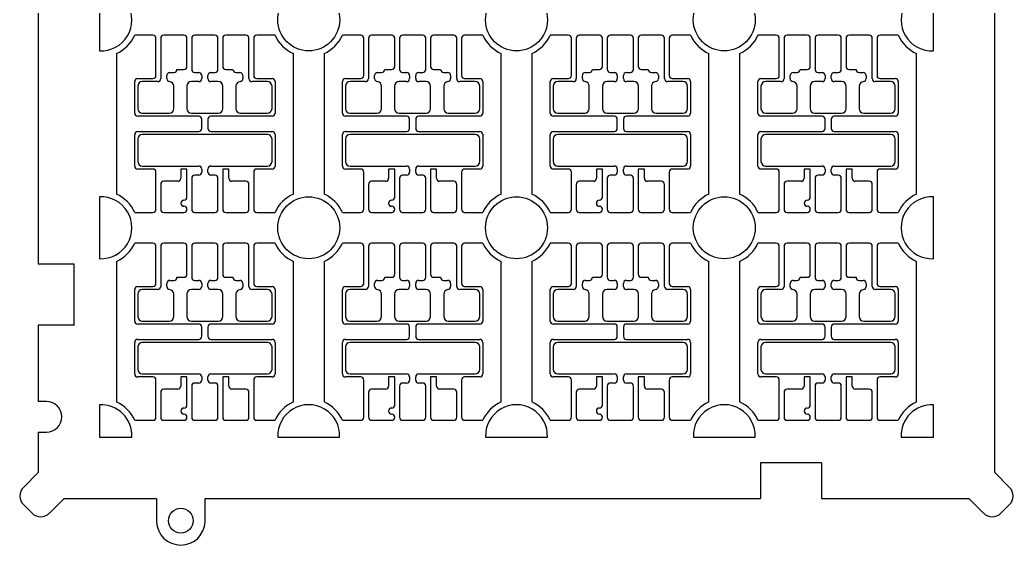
# Model space of a CAD drawing. Header units: millimetres. Extents: x -81 to 81, y -86 to 86.
# Drawn here: x -81.4 to 81.4, y -86 to 0 of the extents above; entities that cross this region are included whole.
import ezdxf

# ---------------------------------------------------------------- set-up
doc = ezdxf.new("R2010")
doc.units = ezdxf.units.MM

msp = doc.modelspace()

# ---------------------------------------------------------------- linework, layer by layer
at = {"color": 7, "linetype": 'Continuous', "lineweight": 25}
for p, q in [((-78.38, 62.5), (-78.38, -40)), ((78.38, -74.13), (78.38, 40)), ((-68.33, 5.06), (-68.33, -5.06)), ((68.33, -5.06), (68.33, 5.06)), ((-59.57, -2.52), (-62.56, -2.52)), ((-59.07, -9.11), (-59.07, -3.02)), ((-58.29, -3.02), (-58.29, -9.61)), ((-54.49, -2.52), (-57.79, -2.52)), ((-53.99, -7.61), (-53.99, -3.02)), ((-53.21, -3.02), (-53.21, -8.11)), ((-49.41, -2.52), (-52.71, -2.52)), ((-48.91, -8.11), (-48.91, -3.02)), ((-48.13, -3.02), (-48.13, -7.61)), ((-44.33, -2.52), (-47.63, -2.52)), ((-43.83, -9.61), (-43.83, -3.02)), ((-43.05, -3.02), (-43.05, -9.11)), ((-39.56, -2.52), (-42.55, -2.52)), ((-25.53, -2.52), (-28.52, -2.52)), ((-25.03, -9.11), (-25.03, -3.02)), ((-24.25, -3.02), (-24.25, -9.61)), ((-20.45, -2.52), (-23.75, -2.52)), ((-19.95, -7.61), (-19.95, -3.02)), ((-19.17, -3.02), (-19.17, -8.11)), ((-15.37, -2.52), (-18.67, -2.52)), ((-14.87, -8.11), (-14.87, -3.02)), ((-14.09, -3.02), (-14.09, -7.61)), ((-10.29, -2.52), (-13.59, -2.52)), ((-9.79, -9.61), (-9.79, -3.02)), ((-9.01, -3.02), (-9.01, -9.11)), ((-5.52, -2.52), (-8.51, -2.52)), ((8.51, -2.52), (5.52, -2.52)), ((9.01, -9.11), (9.01, -3.02)), ((9.79, -3.02), (9.79, -9.61)), ((13.59, -2.52), (10.29, -2.52)), ((14.09, -7.61), (14.09, -3.02)), ((14.87, -3.02), (14.87, -8.11)), ((18.67, -2.52), (15.37, -2.52)), ((19.17, -8.11), (19.17, -3.02)), ((19.95, -3.02), (19.95, -7.61)), ((23.75, -2.52), (20.45, -2.52)), ((24.25, -9.61), (24.25, -3.02)), ((25.03, -3.02), (25.03, -9.11)), ((28.52, -2.52), (25.53, -2.52)), ((42.55, -2.52), (39.56, -2.52)), ((43.05, -9.11), (43.05, -3.02)), ((43.83, -3.02), (43.83, -9.61)), ((47.63, -2.52), (44.33, -2.52)), ((48.13, -7.61), (48.13, -3.02)), ((48.91, -3.02), (48.91, -8.11)), ((52.71, -2.52), (49.41, -2.52)), ((53.21, -8.11), (53.21, -3.02)), ((53.99, -3.02), (53.99, -7.61)), ((57.79, -2.52), (54.49, -2.52)), ((58.29, -9.61), (58.29, -3.02)), ((59.07, -3.02), (59.07, -9.11)), ((62.56, -2.52), (59.57, -2.52)), ((-65.56, -5.52), (-65.56, -28.52)), ((-36.56, -28.52), (-36.56, -5.52)), ((-31.52, -5.52), (-31.52, -28.52)), ((-2.52, -28.52), (-2.52, -5.52)), ((2.52, -5.52), (2.52, -28.52)), ((31.52, -28.52), (31.52, -5.52)), ((36.56, -5.52), (36.56, -28.52)), ((65.56, -28.52), (65.56, -5.52)), ((-55.64, -8.11), (-54.49, -8.11)), ((-47.63, -8.11), (-46.48, -8.11)), ((-21.6, -8.11), (-20.45, -8.11)), ((-13.59, -8.11), (-12.44, -8.11)), ((12.44, -8.11), (13.59, -8.11)), ((20.45, -8.11), (21.6, -8.11)), ((46.48, -8.11), (47.63, -8.11)), ((54.49, -8.11), (55.64, -8.11)), ((-62.06, -9.61), (-59.57, -9.61)), ((-57.29, -9.61), (-57.29, -9.11)), ((-56.79, -8.61), (-56.14, -8.61)), ((-52.71, -8.61), (-52.06, -8.61)), ((-51.56, -9.11), (-51.56, -9.61)), ((-50.56, -9.61), (-50.56, -9.11)), ((-50.06, -8.61), (-49.41, -8.61)), ((-45.98, -8.61), (-45.33, -8.61)), ((-44.83, -9.11), (-44.83, -9.61)), ((-42.55, -9.61), (-40.06, -9.61)), ((-28.02, -9.61), (-25.53, -9.61)), ((-23.25, -9.61), (-23.25, -9.11)), ((-22.75, -8.61), (-22.1, -8.61)), ((-18.67, -8.61), (-18.02, -8.61)), ((-17.52, -9.11), (-17.52, -9.61)), ((-16.52, -9.61), (-16.52, -9.11)), ((-16.02, -8.61), (-15.37, -8.61)), ((-11.94, -8.61), (-11.29, -8.61)), ((-10.79, -9.11), (-10.79, -9.61)), ((-8.51, -9.61), (-6.02, -9.61)), ((6.02, -9.61), (8.51, -9.61)), ((10.79, -9.61), (10.79, -9.11)), ((11.29, -8.61), (11.94, -8.61)), ((15.37, -8.61), (16.02, -8.61)), ((16.52, -9.11), (16.52, -9.61)), ((17.52, -9.61), (17.52, -9.11)), ((18.02, -8.61), (18.67, -8.61)), ((22.1, -8.61), (22.75, -8.61)), ((23.25, -9.11), (23.25, -9.61)), ((25.53, -9.61), (28.02, -9.61)), ((40.06, -9.61), (42.55, -9.61)), ((44.83, -9.61), (44.83, -9.11)), ((45.33, -8.61), (45.98, -8.61)), ((49.41, -8.61), (50.06, -8.61)), ((50.56, -9.11), (50.56, -9.61)), ((51.56, -9.61), (51.56, -9.11)), ((52.06, -8.61), (52.71, -8.61)), ((56.14, -8.61), (56.79, -8.61)), ((57.29, -9.11), (57.29, -9.61)), ((59.57, -9.61), (62.06, -9.61)), ((-62.56, -15.27), (-62.56, -10.11)), ((-62.06, -10.86), (-62.06, -14.52)), ((-58.79, -10.11), (-61.31, -10.11)), ((-56.15, -14.52), (-56.15, -10.86)), ((-54.01, -10.86), (-54.01, -14.52)), ((-52.06, -10.11), (-53.26, -10.11)), ((-48.86, -10.11), (-50.06, -10.11)), ((-48.11, -14.52), (-48.11, -10.86)), ((-45.97, -10.86), (-45.97, -14.52)), ((-40.81, -10.11), (-43.33, -10.11)), ((-40.06, -14.52), (-40.06, -10.86)), ((-39.56, -10.11), (-39.56, -15.27)), ((-28.52, -15.27), (-28.52, -10.11)), ((-28.02, -10.86), (-28.02, -14.52)), ((-24.75, -10.11), (-27.27, -10.11)), ((-22.11, -14.52), (-22.11, -10.86)), ((-19.97, -10.86), (-19.97, -14.52)), ((-18.02, -10.11), (-19.22, -10.11)), ((-14.82, -10.11), (-16.02, -10.11)), ((-14.07, -14.52), (-14.07, -10.86)), ((-11.93, -10.86), (-11.93, -14.52)), ((-6.77, -10.11), (-9.29, -10.11)), ((-6.02, -14.52), (-6.02, -10.86)), ((-5.52, -10.11), (-5.52, -15.27)), ((5.52, -15.27), (5.52, -10.11)), ((6.02, -10.86), (6.02, -14.52)), ((9.29, -10.11), (6.77, -10.11)), ((11.93, -14.52), (11.93, -10.86)), ((14.07, -10.86), (14.07, -14.52)), ((16.02, -10.11), (14.82, -10.11)), ((19.22, -10.11), (18.02, -10.11)), ((19.97, -14.52), (19.97, -10.86)), ((22.11, -10.86), (22.11, -14.52)), ((27.27, -10.11), (24.75, -10.11)), ((28.02, -14.52), (28.02, -10.86)), ((28.52, -10.11), (28.52, -15.27)), ((39.56, -15.27), (39.56, -10.11)), ((40.06, -10.86), (40.06, -14.52)), ((43.33, -10.11), (40.81, -10.11)), ((45.97, -14.52), (45.97, -10.86)), ((48.11, -10.86), (48.11, -14.52)), ((50.06, -10.11), (48.86, -10.11)), ((53.26, -10.11), (52.06, -10.11)), ((54.01, -14.52), (54.01, -10.86)), ((56.15, -10.86), (56.15, -14.52)), ((61.31, -10.11), (58.79, -10.11)), ((62.06, -14.52), (62.06, -10.86)), ((62.56, -10.11), (62.56, -15.27)), ((-52.06, -15.77), (-62.06, -15.77)), ((-61.31, -15.27), (-56.9, -15.27)), ((-53.26, -15.27), (-48.86, -15.27)), ((-51.56, -17.77), (-51.56, -16.27)), ((-50.56, -16.27), (-50.56, -17.77)), ((-40.06, -15.77), (-50.06, -15.77)), ((-45.22, -15.27), (-40.81, -15.27)), ((-18.02, -15.77), (-28.02, -15.77)), ((-27.27, -15.27), (-22.86, -15.27)), ((-19.22, -15.27), (-14.82, -15.27)), ((-17.52, -17.77), (-17.52, -16.27)), ((-16.52, -16.27), (-16.52, -17.77)), ((-6.02, -15.77), (-16.02, -15.77)), ((-11.18, -15.27), (-6.77, -15.27)), ((16.02, -15.77), (6.02, -15.77)), ((6.77, -15.27), (11.18, -15.27)), ((14.82, -15.27), (19.22, -15.27)), ((16.52, -17.77), (16.52, -16.27)), ((17.52, -16.27), (17.52, -17.77)), ((28.02, -15.77), (18.02, -15.77)), ((22.86, -15.27), (27.27, -15.27)), ((50.06, -15.77), (40.06, -15.77)), ((40.81, -15.27), (45.22, -15.27)), ((48.86, -15.27), (53.26, -15.27)), ((50.56, -17.77), (50.56, -16.27)), ((51.56, -16.27), (51.56, -17.77)), ((62.06, -15.77), (52.06, -15.77)), ((56.9, -15.27), (61.31, -15.27)), ((-62.56, -23.93), (-62.56, -18.77)), ((-62.06, -18.27), (-52.06, -18.27)), ((-62.06, -19.52), (-62.06, -23.18)), ((-40.81, -18.77), (-61.31, -18.77)), ((-50.06, -18.27), (-40.06, -18.27)), ((-40.06, -23.18), (-40.06, -19.52)), ((-39.56, -18.77), (-39.56, -23.93)), ((-28.52, -23.93), (-28.52, -18.77)), ((-28.02, -18.27), (-18.02, -18.27)), ((-28.02, -19.52), (-28.02, -23.18)), ((-6.77, -18.77), (-27.27, -18.77)), ((-16.02, -18.27), (-6.02, -18.27)), ((-6.02, -23.18), (-6.02, -19.52)), ((-5.52, -18.77), (-5.52, -23.93)), ((5.52, -23.93), (5.52, -18.77)), ((6.02, -18.27), (16.02, -18.27)), ((6.02, -19.52), (6.02, -23.18)), ((27.27, -18.77), (6.77, -18.77)), ((18.02, -18.27), (28.02, -18.27)), ((28.02, -23.18), (28.02, -19.52)), ((28.52, -18.77), (28.52, -23.93)), ((39.56, -23.93), (39.56, -18.77)), ((40.06, -18.27), (50.06, -18.27)), ((40.06, -19.52), (40.06, -23.18)), ((61.31, -18.77), (40.81, -18.77)), ((52.06, -18.27), (62.06, -18.27)), ((62.06, -23.18), (62.06, -19.52)), ((62.56, -18.77), (62.56, -23.93)), ((-61.31, -23.93), (-52.06, -23.93)), ((-50.06, -23.93), (-40.81, -23.93)), ((-27.27, -23.93), (-18.02, -23.93)), ((-16.02, -23.93), (-6.77, -23.93)), ((6.77, -23.93), (16.02, -23.93)), ((18.02, -23.93), (27.27, -23.93)), ((40.81, -23.93), (50.06, -23.93)), ((52.06, -23.93), (61.31, -23.93)), ((-59.57, -24.43), (-62.06, -24.43)), ((-59.07, -31.02), (-59.07, -24.93)), ((-54.99, -24.43), (-54.99, -25.93)), ((-53.99, -24.43), (-54.99, -24.43)), ((-53.99, -29.02), (-53.99, -24.43)), ((-53.21, -25.93), (-53.21, -31.02)), ((-52.06, -25.43), (-52.71, -25.43)), ((-51.56, -24.43), (-51.56, -24.93)), ((-50.56, -24.93), (-50.56, -24.43)), ((-49.41, -25.43), (-50.06, -25.43)), ((-48.91, -31.02), (-48.91, -25.93)), ((-48.13, -24.43), (-48.13, -31.02)), ((-47.13, -24.43), (-48.13, -24.43)), ((-47.13, -25.93), (-47.13, -24.43)), ((-43.05, -24.93), (-43.05, -31.02)), ((-40.06, -24.43), (-42.55, -24.43)), ((-25.53, -24.43), (-28.02, -24.43)), ((-25.03, -31.02), (-25.03, -24.93)), ((-20.95, -24.43), (-20.95, -25.93)), ((-19.95, -24.43), (-20.95, -24.43)), ((-19.95, -29.02), (-19.95, -24.43)), ((-19.17, -25.93), (-19.17, -31.02)), ((-18.02, -25.43), (-18.67, -25.43)), ((-17.52, -24.43), (-17.52, -24.93)), ((-16.52, -24.93), (-16.52, -24.43)), ((-15.37, -25.43), (-16.02, -25.43)), ((-14.87, -31.02), (-14.87, -25.93)), ((-14.09, -24.43), (-14.09, -31.02)), ((-13.09, -24.43), (-14.09, -24.43)), ((-13.09, -25.93), (-13.09, -24.43)), ((-9.01, -24.93), (-9.01, -31.02)), ((-6.02, -24.43), (-8.51, -24.43)), ((8.51, -24.43), (6.02, -24.43)), ((9.01, -31.02), (9.01, -24.93)), ((13.09, -24.43), (13.09, -25.93)), ((14.09, -24.43), (13.09, -24.43)), ((14.09, -29.02), (14.09, -24.43)), ((14.87, -25.93), (14.87, -31.02)), ((16.02, -25.43), (15.37, -25.43)), ((16.52, -24.43), (16.52, -24.93)), ((17.52, -24.93), (17.52, -24.43)), ((18.67, -25.43), (18.02, -25.43)), ((19.17, -31.02), (19.17, -25.93)), ((19.95, -24.43), (19.95, -31.02)), ((20.95, -24.43), (19.95, -24.43)), ((20.95, -25.93), (20.95, -24.43)), ((25.03, -24.93), (25.03, -31.02)), ((28.02, -24.43), (25.53, -24.43)), ((42.55, -24.43), (40.06, -24.43)), ((43.05, -31.02), (43.05, -24.93)), ((47.13, -24.43), (47.13, -25.93)), ((48.13, -24.43), (47.13, -24.43)), ((48.13, -29.02), (48.13, -24.43)), ((48.91, -25.93), (48.91, -31.02)), ((50.06, -25.43), (49.41, -25.43)), ((50.56, -24.43), (50.56, -24.93)), ((51.56, -24.93), (51.56, -24.43)), ((52.71, -25.43), (52.06, -25.43)), ((53.21, -31.02), (53.21, -25.93)), ((53.99, -24.43), (53.99, -31.02)), ((54.99, -24.43), (53.99, -24.43)), ((54.99, -25.93), (54.99, -24.43)), ((59.07, -24.93), (59.07, -31.02)), ((62.06, -24.43), (59.57, -24.43)), ((-58.29, -26.93), (-58.29, -31.02)), ((-55.49, -26.43), (-57.79, -26.43)), ((-44.33, -26.43), (-46.63, -26.43)), ((-43.83, -31.02), (-43.83, -26.93)), ((-24.25, -26.93), (-24.25, -31.02)), ((-21.45, -26.43), (-23.75, -26.43)), ((-10.29, -26.43), (-12.59, -26.43)), ((-9.79, -31.02), (-9.79, -26.93)), ((9.79, -26.93), (9.79, -31.02)), ((12.59, -26.43), (10.29, -26.43)), ((23.75, -26.43), (21.45, -26.43)), ((24.25, -31.02), (24.25, -26.93)), ((43.83, -26.93), (43.83, -31.02)), ((46.63, -26.43), (44.33, -26.43)), ((57.79, -26.43), (55.49, -26.43)), ((58.29, -31.02), (58.29, -26.93)), ((-68.33, -28.98), (-68.33, -39.1)), ((68.33, -39.1), (68.33, -28.98)), ((-62.56, -31.52), (-59.57, -31.52)), ((-57.79, -31.52), (-54.49, -31.52)), ((-52.71, -31.52), (-49.41, -31.52)), ((-47.63, -31.52), (-44.33, -31.52)), ((-42.55, -31.52), (-39.56, -31.52)), ((-28.52, -31.52), (-25.53, -31.52)), ((-23.75, -31.52), (-20.45, -31.52)), ((-18.67, -31.52), (-15.37, -31.52)), ((-13.59, -31.52), (-10.29, -31.52)), ((-8.51, -31.52), (-5.52, -31.52)), ((5.52, -31.52), (8.51, -31.52)), ((10.29, -31.52), (13.59, -31.52)), ((15.37, -31.52), (18.67, -31.52)), ((20.45, -31.52), (23.75, -31.52)), ((25.53, -31.52), (28.52, -31.52)), ((39.56, -31.52), (42.55, -31.52)), ((44.33, -31.52), (47.63, -31.52)), ((49.41, -31.52), (52.71, -31.52)), ((54.49, -31.52), (57.79, -31.52)), ((59.57, -31.52), (62.56, -31.52)), ((-59.57, -36.56), (-62.56, -36.56)), ((-59.07, -43.15), (-59.07, -37.06)), ((-58.29, -37.06), (-58.29, -43.65)), ((-54.49, -36.56), (-57.79, -36.56)), ((-53.99, -41.65), (-53.99, -37.06)), ((-53.21, -37.06), (-53.21, -42.15)), ((-49.41, -36.56), (-52.71, -36.56)), ((-48.91, -42.15), (-48.91, -37.06)), ((-48.13, -37.06), (-48.13, -41.65)), ((-44.33, -36.56), (-47.63, -36.56)), ((-43.83, -43.65), (-43.83, -37.06)), ((-43.05, -37.06), (-43.05, -43.15)), ((-39.56, -36.56), (-42.55, -36.56)), ((-25.53, -36.56), (-28.52, -36.56)), ((-25.03, -43.15), (-25.03, -37.06)), ((-24.25, -37.06), (-24.25, -43.65)), ((-20.45, -36.56), (-23.75, -36.56)), ((-19.95, -41.65), (-19.95, -37.06)), ((-19.17, -37.06), (-19.17, -42.15)), ((-15.37, -36.56), (-18.67, -36.56)), ((-14.87, -42.15), (-14.87, -37.06)), ((-14.09, -37.06), (-14.09, -41.65)), ((-10.29, -36.56), (-13.59, -36.56)), ((-9.79, -43.65), (-9.79, -37.06)), ((-9.01, -37.06), (-9.01, -43.15)), ((-5.52, -36.56), (-8.51, -36.56)), ((8.51, -36.56), (5.52, -36.56)), ((9.01, -43.15), (9.01, -37.06)), ((9.79, -37.06), (9.79, -43.65)), ((13.59, -36.56), (10.29, -36.56)), ((14.09, -41.65), (14.09, -37.06)), ((14.87, -37.06), (14.87, -42.15)), ((18.67, -36.56), (15.37, -36.56)), ((19.17, -42.15), (19.17, -37.06)), ((19.95, -37.06), (19.95, -41.65)), ((23.75, -36.56), (20.45, -36.56)), ((24.25, -43.65), (24.25, -37.06)), ((25.03, -37.06), (25.03, -43.15)), ((28.52, -36.56), (25.53, -36.56)), ((42.55, -36.56), (39.56, -36.56)), ((43.05, -43.15), (43.05, -37.06)), ((43.83, -37.06), (43.83, -43.65)), ((47.63, -36.56), (44.33, -36.56)), ((48.13, -41.65), (48.13, -37.06)), ((48.91, -37.06), (48.91, -42.15)), ((52.71, -36.56), (49.41, -36.56)), ((53.21, -42.15), (53.21, -37.06)), ((53.99, -37.06), (53.99, -41.65)), ((57.79, -36.56), (54.49, -36.56)), ((58.29, -43.65), (58.29, -37.06)), ((59.07, -37.06), (59.07, -43.15)), ((62.56, -36.56), (59.57, -36.56)), ((-72.5, -40), (-78.38, -40)), ((-72.5, -50), (-72.5, -40)), ((-65.56, -39.56), (-65.56, -62.56)), ((-36.56, -62.56), (-36.56, -39.56)), ((-31.52, -39.56), (-31.52, -62.56)), ((-2.52, -62.56), (-2.52, -39.56)), ((2.52, -39.56), (2.52, -62.56)), ((31.52, -62.56), (31.52, -39.56)), ((36.56, -39.56), (36.56, -62.56)), ((65.56, -62.56), (65.56, -39.56)), ((-55.64, -42.15), (-54.49, -42.15)), ((-47.63, -42.15), (-46.48, -42.15)), ((-21.6, -42.15), (-20.45, -42.15)), ((-13.59, -42.15), (-12.44, -42.15)), ((12.44, -42.15), (13.59, -42.15)), ((20.45, -42.15), (21.6, -42.15)), ((46.48, -42.15), (47.63, -42.15)), ((54.49, -42.15), (55.64, -42.15)), ((-62.06, -43.65), (-59.57, -43.65)), ((-57.29, -43.65), (-57.29, -43.15)), ((-56.79, -42.65), (-56.14, -42.65)), ((-52.71, -42.65), (-52.06, -42.65)), ((-51.56, -43.15), (-51.56, -43.65)), ((-50.56, -43.65), (-50.56, -43.15)), ((-50.06, -42.65), (-49.41, -42.65)), ((-45.98, -42.65), (-45.33, -42.65)), ((-44.83, -43.15), (-44.83, -43.65)), ((-42.55, -43.65), (-40.06, -43.65)), ((-28.02, -43.65), (-25.53, -43.65)), ((-23.25, -43.65), (-23.25, -43.15)), ((-22.75, -42.65), (-22.1, -42.65)), ((-18.67, -42.65), (-18.02, -42.65)), ((-17.52, -43.15), (-17.52, -43.65)), ((-16.52, -43.65), (-16.52, -43.15)), ((-16.02, -42.65), (-15.37, -42.65)), ((-11.94, -42.65), (-11.29, -42.65)), ((-10.79, -43.15), (-10.79, -43.65)), ((-8.51, -43.65), (-6.02, -43.65)), ((6.02, -43.65), (8.51, -43.65)), ((10.79, -43.65), (10.79, -43.15)), ((11.29, -42.65), (11.94, -42.65)), ((15.37, -42.65), (16.02, -42.65)), ((16.52, -43.15), (16.52, -43.65)), ((17.52, -43.65), (17.52, -43.15)), ((18.02, -42.65), (18.67, -42.65)), ((22.1, -42.65), (22.75, -42.65)), ((23.25, -43.15), (23.25, -43.65)), ((25.53, -43.65), (28.02, -43.65)), ((40.06, -43.65), (42.55, -43.65)), ((44.83, -43.65), (44.83, -43.15)), ((45.33, -42.65), (45.98, -42.65)), ((49.41, -42.65), (50.06, -42.65)), ((50.56, -43.15), (50.56, -43.65)), ((51.56, -43.65), (51.56, -43.15)), ((52.06, -42.65), (52.71, -42.65)), ((56.14, -42.65), (56.79, -42.65)), ((57.29, -43.15), (57.29, -43.65)), ((59.57, -43.65), (62.06, -43.65)), ((-62.56, -49.31), (-62.56, -44.15)), ((-62.06, -44.9), (-62.06, -48.56)), ((-58.79, -44.15), (-61.31, -44.15)), ((-56.15, -48.56), (-56.15, -44.9)), ((-54.01, -44.9), (-54.01, -48.56)), ((-52.06, -44.15), (-53.26, -44.15)), ((-48.86, -44.15), (-50.06, -44.15)), ((-48.11, -48.56), (-48.11, -44.9)), ((-45.97, -44.9), (-45.97, -48.56)), ((-40.81, -44.15), (-43.33, -44.15)), ((-40.06, -48.56), (-40.06, -44.9)), ((-39.56, -44.15), (-39.56, -49.31)), ((-28.52, -49.31), (-28.52, -44.15)), ((-28.02, -44.9), (-28.02, -48.56)), ((-24.75, -44.15), (-27.27, -44.15)), ((-22.11, -48.56), (-22.11, -44.9)), ((-19.97, -44.9), (-19.97, -48.56)), ((-18.02, -44.15), (-19.22, -44.15)), ((-14.82, -44.15), (-16.02, -44.15)), ((-14.07, -48.56), (-14.07, -44.9)), ((-11.93, -44.9), (-11.93, -48.56)), ((-6.77, -44.15), (-9.29, -44.15)), ((-6.02, -48.56), (-6.02, -44.9)), ((-5.52, -44.15), (-5.52, -49.31)), ((5.52, -49.31), (5.52, -44.15)), ((6.02, -44.9), (6.02, -48.56)), ((9.29, -44.15), (6.77, -44.15)), ((11.93, -48.56), (11.93, -44.9)), ((14.07, -44.9), (14.07, -48.56)), ((16.02, -44.15), (14.82, -44.15)), ((19.22, -44.15), (18.02, -44.15)), ((19.97, -48.56), (19.97, -44.9)), ((22.11, -44.9), (22.11, -48.56)), ((27.27, -44.15), (24.75, -44.15)), ((28.02, -48.56), (28.02, -44.9)), ((28.52, -44.15), (28.52, -49.31)), ((39.56, -49.31), (39.56, -44.15)), ((40.06, -44.9), (40.06, -48.56)), ((43.33, -44.15), (40.81, -44.15)), ((45.97, -48.56), (45.97, -44.9)), ((48.11, -44.9), (48.11, -48.56)), ((50.06, -44.15), (48.86, -44.15)), ((53.26, -44.15), (52.06, -44.15)), ((54.01, -48.56), (54.01, -44.9)), ((56.15, -44.9), (56.15, -48.56)), ((61.31, -44.15), (58.79, -44.15)), ((62.06, -48.56), (62.06, -44.9)), ((62.56, -44.15), (62.56, -49.31)), ((-72.5, -50), (-78.38, -50)), ((-78.38, -50), (-78.38, -62.5)), ((-52.06, -49.81), (-62.06, -49.81)), ((-61.31, -49.31), (-56.9, -49.31)), ((-53.26, -49.31), (-48.86, -49.31)), ((-51.56, -51.81), (-51.56, -50.31)), ((-50.56, -50.31), (-50.56, -51.81)), ((-40.06, -49.81), (-50.06, -49.81)), ((-45.22, -49.31), (-40.81, -49.31)), ((-18.02, -49.81), (-28.02, -49.81)), ((-27.27, -49.31), (-22.86, -49.31)), ((-19.22, -49.31), (-14.82, -49.31)), ((-17.52, -51.81), (-17.52, -50.31)), ((-16.52, -50.31), (-16.52, -51.81)), ((-6.02, -49.81), (-16.02, -49.81)), ((-11.18, -49.31), (-6.77, -49.31)), ((16.02, -49.81), (6.02, -49.81)), ((6.77, -49.31), (11.18, -49.31)), ((14.82, -49.31), (19.22, -49.31)), ((16.52, -51.81), (16.52, -50.31)), ((17.52, -50.31), (17.52, -51.81)), ((28.02, -49.81), (18.02, -49.81)), ((22.86, -49.31), (27.27, -49.31)), ((50.06, -49.81), (40.06, -49.81)), ((40.81, -49.31), (45.22, -49.31)), ((48.86, -49.31), (53.26, -49.31)), ((50.56, -51.81), (50.56, -50.31)), ((51.56, -50.31), (51.56, -51.81)), ((62.06, -49.81), (52.06, -49.81)), ((56.9, -49.31), (61.31, -49.31)), ((-62.56, -57.97), (-62.56, -52.81)), ((-62.06, -52.31), (-52.06, -52.31)), ((-62.06, -53.56), (-62.06, -57.22)), ((-40.81, -52.81), (-61.31, -52.81)), ((-50.06, -52.31), (-40.06, -52.31)), ((-40.06, -57.22), (-40.06, -53.56)), ((-39.56, -52.81), (-39.56, -57.97)), ((-28.52, -57.97), (-28.52, -52.81)), ((-28.02, -52.31), (-18.02, -52.31)), ((-28.02, -53.56), (-28.02, -57.22)), ((-6.77, -52.81), (-27.27, -52.81)), ((-16.02, -52.31), (-6.02, -52.31)), ((-6.02, -57.22), (-6.02, -53.56)), ((-5.52, -52.81), (-5.52, -57.97)), ((5.52, -57.97), (5.52, -52.81)), ((6.02, -52.31), (16.02, -52.31)), ((6.02, -53.56), (6.02, -57.22)), ((27.27, -52.81), (6.77, -52.81)), ((18.02, -52.31), (28.02, -52.31)), ((28.02, -57.22), (28.02, -53.56)), ((28.52, -52.81), (28.52, -57.97)), ((39.56, -57.97), (39.56, -52.81)), ((40.06, -52.31), (50.06, -52.31)), ((40.06, -53.56), (40.06, -57.22)), ((61.31, -52.81), (40.81, -52.81)), ((52.06, -52.31), (62.06, -52.31)), ((62.06, -57.22), (62.06, -53.56)), ((62.56, -52.81), (62.56, -57.97)), ((-59.57, -58.47), (-62.06, -58.47)), ((-61.31, -57.97), (-52.06, -57.97)), ((-54.99, -58.47), (-54.99, -59.97)), ((-53.99, -58.47), (-54.99, -58.47)), ((-53.99, -63.06), (-53.99, -58.47)), ((-51.56, -58.47), (-51.56, -58.97)), ((-50.56, -58.97), (-50.56, -58.47)), ((-50.06, -57.97), (-40.81, -57.97)), ((-48.13, -58.47), (-48.13, -65.06)), ((-47.13, -58.47), (-48.13, -58.47)), ((-47.13, -59.97), (-47.13, -58.47)), ((-40.06, -58.47), (-42.55, -58.47)), ((-25.53, -58.47), (-28.02, -58.47)), ((-27.27, -57.97), (-18.02, -57.97)), ((-20.95, -58.47), (-20.95, -59.97)), ((-19.95, -58.47), (-20.95, -58.47)), ((-19.95, -63.06), (-19.95, -58.47)), ((-17.52, -58.47), (-17.52, -58.97)), ((-16.52, -58.97), (-16.52, -58.47)), ((-16.02, -57.97), (-6.77, -57.97)), ((-14.09, -58.47), (-14.09, -65.06)), ((-13.09, -58.47), (-14.09, -58.47)), ((-13.09, -59.97), (-13.09, -58.47)), ((-6.02, -58.47), (-8.51, -58.47)), ((8.51, -58.47), (6.02, -58.47)), ((6.77, -57.97), (16.02, -57.97)), ((13.09, -58.47), (13.09, -59.97)), ((14.09, -58.47), (13.09, -58.47)), ((14.09, -63.06), (14.09, -58.47)), ((16.52, -58.47), (16.52, -58.97)), ((17.52, -58.97), (17.52, -58.47)), ((18.02, -57.97), (27.27, -57.97)), ((19.95, -58.47), (19.95, -65.06)), ((20.95, -58.47), (19.95, -58.47)), ((20.95, -59.97), (20.95, -58.47)), ((28.02, -58.47), (25.53, -58.47)), ((42.55, -58.47), (40.06, -58.47)), ((40.81, -57.97), (50.06, -57.97)), ((47.13, -58.47), (47.13, -59.97)), ((48.13, -58.47), (47.13, -58.47)), ((48.13, -63.06), (48.13, -58.47)), ((50.56, -58.47), (50.56, -58.97)), ((51.56, -58.97), (51.56, -58.47)), ((52.06, -57.97), (61.31, -57.97)), ((53.99, -58.47), (53.99, -65.06)), ((54.99, -58.47), (53.99, -58.47)), ((54.99, -59.97), (54.99, -58.47)), ((62.06, -58.47), (59.57, -58.47)), ((-59.07, -65.06), (-59.07, -58.97)), ((-53.21, -59.97), (-53.21, -65.06)), ((-52.06, -59.47), (-52.71, -59.47)), ((-49.41, -59.47), (-50.06, -59.47)), ((-48.91, -65.06), (-48.91, -59.97)), ((-43.05, -58.97), (-43.05, -65.06)), ((-25.03, -65.06), (-25.03, -58.97)), ((-19.17, -59.97), (-19.17, -65.06)), ((-18.02, -59.47), (-18.67, -59.47)), ((-15.37, -59.47), (-16.02, -59.47)), ((-14.87, -65.06), (-14.87, -59.97)), ((-9.01, -58.97), (-9.01, -65.06)), ((9.01, -65.06), (9.01, -58.97)), ((14.87, -59.97), (14.87, -65.06)), ((16.02, -59.47), (15.37, -59.47)), ((18.67, -59.47), (18.02, -59.47)), ((19.17, -65.06), (19.17, -59.97)), ((25.03, -58.97), (25.03, -65.06)), ((43.05, -65.06), (43.05, -58.97)), ((48.91, -59.97), (48.91, -65.06)), ((50.06, -59.47), (49.41, -59.47)), ((52.71, -59.47), (52.06, -59.47)), ((53.21, -65.06), (53.21, -59.97)), ((59.07, -58.97), (59.07, -65.06)), ((-58.29, -60.97), (-58.29, -65.06)), ((-55.49, -60.47), (-57.79, -60.47)), ((-44.33, -60.47), (-46.63, -60.47)), ((-43.83, -65.06), (-43.83, -60.97)), ((-24.25, -60.97), (-24.25, -65.06)), ((-21.45, -60.47), (-23.75, -60.47)), ((-10.29, -60.47), (-12.59, -60.47)), ((-9.79, -65.06), (-9.79, -60.97)), ((9.79, -60.97), (9.79, -65.06)), ((12.59, -60.47), (10.29, -60.47)), ((23.75, -60.47), (21.45, -60.47)), ((24.25, -65.06), (24.25, -60.97)), ((43.83, -60.97), (43.83, -65.06)), ((46.63, -60.47), (44.33, -60.47)), ((57.79, -60.47), (55.49, -60.47)), ((58.29, -65.06), (58.29, -60.97)), ((-77, -62.5), (-78.38, -62.5)), ((-68.33, -63.02), (-68.33, -68.33)), ((68.33, -68.33), (68.33, -63.02)), ((-62.56, -65.56), (-59.57, -65.56)), ((-57.79, -65.56), (-54.49, -65.56)), ((-52.71, -65.56), (-49.41, -65.56)), ((-47.63, -65.56), (-44.33, -65.56)), ((-42.55, -65.56), (-39.56, -65.56)), ((-28.52, -65.56), (-25.53, -65.56)), ((-23.75, -65.56), (-20.45, -65.56)), ((-18.67, -65.56), (-15.37, -65.56)), ((-13.59, -65.56), (-10.29, -65.56)), ((-8.51, -65.56), (-5.52, -65.56)), ((5.52, -65.56), (8.51, -65.56)), ((10.29, -65.56), (13.59, -65.56)), ((15.37, -65.56), (18.67, -65.56)), ((20.45, -65.56), (23.75, -65.56)), ((25.53, -65.56), (28.52, -65.56)), ((39.56, -65.56), (42.55, -65.56)), ((44.33, -65.56), (47.63, -65.56)), ((49.41, -65.56), (52.71, -65.56)), ((54.49, -65.56), (57.79, -65.56)), ((59.57, -65.56), (62.56, -65.56)), ((-78.38, -67.5), (-77, -67.5)), ((-78.38, -67.5), (-78.38, -74.13)), ((-68.33, -68.33), (-63.02, -68.33)), ((-39.1, -68.33), (-28.98, -68.33)), ((-5.06, -68.33), (5.06, -68.33)), ((28.98, -68.33), (39.1, -68.33)), ((63.02, -68.33), (68.33, -68.33)), ((40, -72.5), (40, -78.38)), ((50, -72.5), (40, -72.5)), ((50, -72.5), (50, -78.38)), ((-78.38, -74.13), (-80.79, -76.54)), ((80.79, -76.54), (78.38, -74.13)), ((-80.79, -79.37), (-79.37, -80.79)), ((-76.54, -80.79), (-74.13, -78.38)), ((-74.13, -78.38), (-59, -78.38)), ((-59, -78.38), (-59, -82.19)), ((-51, -82.19), (-51, -78.38)), ((-51, -78.38), (40, -78.38)), ((50, -78.38), (74.13, -78.38)), ((74.13, -78.38), (76.54, -80.79)), ((79.37, -80.79), (80.79, -79.37))]:
    msp.add_line(p, q, dxfattribs=at)
for centre, radius in [((-34.04, 0), 5.07), ((0, 0), 5.07), ((34.04, 0), 5.07), ((-34.04, -34.04), 5.07), ((0, -34.04), 5.07), ((34.04, -34.04), 5.07), ((-55, -82), 2.03)]:
    msp.add_circle(centre, radius, dxfattribs=at)
for centre, radius, start, end in [((-68.08, 0), 5.07, 267.1731, 92.8269), ((68.08, 0), 5.07, 87.1731, 272.8269), ((-68.08, 0), 6.07, 294.5334, 335.4665), ((-59.57, -3.02), 0.5, 0, 90), ((-57.79, -3.02), 0.5, 90, 180), ((-54.49, -3.02), 0.5, 0, 90), ((-52.71, -3.02), 0.5, 90, 180), ((-49.41, -3.02), 0.5, 359.9999, 90), ((-47.63, -3.02), 0.5, 90, 180), ((-44.33, -3.02), 0.5, 360, 90), ((-42.55, -3.02), 0.5, 90, 180), ((-34.04, 0), 6.07, 204.5335, 245.4666), ((-34.04, 0), 6.07, 294.5334, 335.4665), ((-25.53, -3.02), 0.5, 0, 90), ((-23.75, -3.02), 0.5, 90, 180), ((-20.45, -3.02), 0.5, 0, 90), ((-18.67, -3.02), 0.5, 90, 180), ((-15.37, -3.02), 0.5, 359.9999, 90), ((-13.59, -3.02), 0.5, 90, 180), ((-10.29, -3.02), 0.5, 360, 90), ((-8.51, -3.02), 0.5, 90, 180), ((0, 0), 6.07, 204.5335, 245.4666), ((0, 0), 6.07, 294.5334, 335.4665), ((8.51, -3.02), 0.5, 0, 90), ((10.29, -3.02), 0.5, 90, 180), ((13.59, -3.02), 0.5, 0, 90), ((15.37, -3.02), 0.5, 90, 180), ((18.67, -3.02), 0.5, 359.9999, 90), ((20.45, -3.02), 0.5, 90, 180), ((23.75, -3.02), 0.5, 360, 90), ((25.53, -3.02), 0.5, 90, 180), ((34.04, 0), 6.07, 204.5335, 245.4666), ((34.04, 0), 6.07, 294.5334, 335.4665), ((42.55, -3.02), 0.5, 0, 90), ((44.33, -3.02), 0.5, 90, 180), ((47.63, -3.02), 0.5, 0, 90), ((49.41, -3.02), 0.5, 90, 180), ((52.71, -3.02), 0.5, 359.9999, 90), ((54.49, -3.02), 0.5, 90, 180), ((57.79, -3.02), 0.5, 360, 90), ((59.57, -3.02), 0.5, 90, 180), ((68.08, 0), 6.07, 204.5335, 245.4666), ((-56.14, -8.11), 0.5, 270, 0), ((-54.49, -7.61), 0.5, 270, 0), ((-52.71, -8.11), 0.5, 180, 270), ((-49.41, -8.11), 0.5, 270, 359.9999), ((-47.63, -7.61), 0.5, 180, 270), ((-45.98, -8.11), 0.5, 180, 270), ((-22.1, -8.11), 0.5, 270, 0), ((-20.45, -7.61), 0.5, 270, 0), ((-18.67, -8.11), 0.5, 180, 270), ((-15.37, -8.11), 0.5, 270, 359.9999), ((-13.59, -7.61), 0.5, 180, 270), ((-11.94, -8.11), 0.5, 180, 270), ((11.94, -8.11), 0.5, 270, 0), ((13.59, -7.61), 0.5, 270, 0), ((15.37, -8.11), 0.5, 180, 270), ((18.67, -8.11), 0.5, 270, 359.9999), ((20.45, -7.61), 0.5, 180, 270), ((22.1, -8.11), 0.5, 180, 270), ((45.98, -8.11), 0.5, 270, 0), ((47.63, -7.61), 0.5, 270, 0), ((49.41, -8.11), 0.5, 180, 270), ((52.71, -8.11), 0.5, 270, 359.9999), ((54.49, -7.61), 0.5, 180, 270), ((56.14, -8.11), 0.5, 180, 270), ((-62.06, -10.11), 0.5, 90, 179.9997), ((-59.57, -9.11), 0.5, 270, 0), ((-58.79, -9.61), 0.5, 270, 0), ((-56.79, -9.11), 0.5, 90, 180), ((-56.79, -9.61), 0.5, 180, 264.9297), ((-52.06, -9.11), 0.5, 0, 90.0001), ((-52.06, -9.61), 0.5, 270, 0), ((-50.06, -9.11), 0.5, 90, 180), ((-50.06, -9.61), 0.5, 180, 270), ((-45.33, -9.11), 0.5, 360, 90), ((-45.33, -9.61), 0.5, 275.0703, 0), ((-43.33, -9.61), 0.5, 180, 270), ((-42.55, -9.11), 0.5, 180, 270), ((-40.06, -10.11), 0.5, 0.0003, 90), ((-28.02, -10.11), 0.5, 90, 179.9997), ((-25.53, -9.11), 0.5, 270, 0), ((-24.75, -9.61), 0.5, 270, 0), ((-22.75, -9.11), 0.5, 90, 180), ((-22.75, -9.61), 0.5, 180, 264.9297), ((-18.02, -9.11), 0.5, 0, 90.0001), ((-18.02, -9.61), 0.5, 270, 0), ((-16.02, -9.11), 0.5, 90, 180), ((-16.02, -9.61), 0.5, 180, 270), ((-11.29, -9.11), 0.5, 360, 90), ((-11.29, -9.61), 0.5, 275.0703, 0), ((-9.29, -9.61), 0.5, 180, 270), ((-8.51, -9.11), 0.5, 180, 270), ((-6.02, -10.11), 0.5, 0.0003, 90), ((6.02, -10.11), 0.5, 90, 179.9997), ((8.51, -9.11), 0.5, 270, 0), ((9.29, -9.61), 0.5, 270, 0), ((11.29, -9.11), 0.5, 90, 180), ((11.29, -9.61), 0.5, 180, 264.9297), ((16.02, -9.11), 0.5, 0, 90.0001), ((16.02, -9.61), 0.5, 270, 0), ((18.02, -9.11), 0.5, 90, 180), ((18.02, -9.61), 0.5, 180, 270), ((22.75, -9.11), 0.5, 360, 90), ((22.75, -9.61), 0.5, 275.0703, 0), ((24.75, -9.61), 0.5, 180, 270), ((25.53, -9.11), 0.5, 180, 270), ((28.02, -10.11), 0.5, 0.0003, 90), ((40.06, -10.11), 0.5, 90, 179.9997), ((42.55, -9.11), 0.5, 270, 0), ((43.33, -9.61), 0.5, 270, 0), ((45.33, -9.11), 0.5, 90, 180), ((45.33, -9.61), 0.5, 180, 264.9297), ((50.06, -9.11), 0.5, 0, 90.0001), ((50.06, -9.61), 0.5, 270, 0), ((52.06, -9.11), 0.5, 90, 180), ((52.06, -9.61), 0.5, 180, 270), ((56.79, -9.11), 0.5, 360, 90), ((56.79, -9.61), 0.5, 275.0703, 0), ((58.79, -9.61), 0.5, 180, 270), ((59.57, -9.11), 0.5, 180, 270), ((62.06, -10.11), 0.5, 0.0003, 90), ((-61.31, -10.86), 0.75, 90, 180), ((-56.9, -10.86), 0.75, 0, 84.9297), ((-53.26, -10.86), 0.75, 90, 180), ((-48.86, -10.86), 0.75, 360, 90), ((-45.22, -10.86), 0.75, 95.0703, 180), ((-40.81, -10.86), 0.75, 0, 90), ((-27.27, -10.86), 0.75, 90, 180), ((-22.86, -10.86), 0.75, 0, 84.9297), ((-19.22, -10.86), 0.75, 90, 180), ((-14.82, -10.86), 0.75, 360, 90), ((-11.18, -10.86), 0.75, 95.0703, 180), ((-6.77, -10.86), 0.75, 0, 90), ((6.77, -10.86), 0.75, 90, 180), ((11.18, -10.86), 0.75, 0, 84.9297), ((14.82, -10.86), 0.75, 90, 180), ((19.22, -10.86), 0.75, 360, 90), ((22.86, -10.86), 0.75, 95.0703, 180), ((27.27, -10.86), 0.75, 0, 90), ((40.81, -10.86), 0.75, 90, 180), ((45.22, -10.86), 0.75, 0, 84.9297), ((48.86, -10.86), 0.75, 90, 180), ((53.26, -10.86), 0.75, 360, 90), ((56.9, -10.86), 0.75, 95.0703, 180), ((61.31, -10.86), 0.75, 0, 90), ((-61.31, -14.52), 0.75, 180, 270), ((-56.9, -14.52), 0.75, 270, 0), ((-53.26, -14.52), 0.75, 180, 270), ((-48.86, -14.52), 0.75, 270, 0), ((-45.22, -14.52), 0.75, 180, 270), ((-40.81, -14.52), 0.75, 270, 0), ((-27.27, -14.52), 0.75, 180, 270), ((-22.86, -14.52), 0.75, 270, 0), ((-19.22, -14.52), 0.75, 180, 270), ((-14.82, -14.52), 0.75, 270, 0), ((-11.18, -14.52), 0.75, 180, 270), ((-6.77, -14.52), 0.75, 270, 0), ((6.77, -14.52), 0.75, 180, 270), ((11.18, -14.52), 0.75, 270, 0), ((14.82, -14.52), 0.75, 180, 270), ((19.22, -14.52), 0.75, 270, 0), ((22.86, -14.52), 0.75, 180, 270), ((27.27, -14.52), 0.75, 270, 0), ((40.81, -14.52), 0.75, 180, 270), ((45.22, -14.52), 0.75, 270, 0), ((48.86, -14.52), 0.75, 180, 270), ((53.26, -14.52), 0.75, 270, 0), ((56.9, -14.52), 0.75, 180, 270), ((61.31, -14.52), 0.75, 270, 0), ((-62.06, -15.27), 0.5, 179.9997, 270), ((-52.06, -16.27), 0.5, 0, 90), ((-50.06, -16.27), 0.5, 90, 180), ((-40.06, -15.27), 0.5, 270, 0.0003), ((-28.02, -15.27), 0.5, 179.9997, 270), ((-18.02, -16.27), 0.5, 0, 90), ((-16.02, -16.27), 0.5, 90, 180), ((-6.02, -15.27), 0.5, 270, 0.0003), ((6.02, -15.27), 0.5, 179.9997, 270), ((16.02, -16.27), 0.5, 0, 90), ((18.02, -16.27), 0.5, 90, 180), ((28.02, -15.27), 0.5, 270, 0.0003), ((40.06, -15.27), 0.5, 179.9997, 270), ((50.06, -16.27), 0.5, 0, 90), ((52.06, -16.27), 0.5, 90, 180), ((62.06, -15.27), 0.5, 270, 0.0003), ((-52.06, -17.77), 0.5, 270, 0), ((-50.06, -17.77), 0.5, 180, 270), ((-18.02, -17.77), 0.5, 270, 0), ((-16.02, -17.77), 0.5, 180, 270), ((16.02, -17.77), 0.5, 270, 0), ((18.02, -17.77), 0.5, 180, 270), ((50.06, -17.77), 0.5, 270, 0), ((52.06, -17.77), 0.5, 180, 270), ((-62.06, -18.77), 0.5, 90, 180.0004), ((-61.31, -19.52), 0.75, 90, 180), ((-40.81, -19.52), 0.75, 360, 90), ((-40.06, -18.77), 0.5, 359.9996, 90), ((-28.02, -18.77), 0.5, 90, 180.0004), ((-27.27, -19.52), 0.75, 90, 180), ((-6.77, -19.52), 0.75, 360, 90), ((-6.02, -18.77), 0.5, 359.9996, 90), ((6.02, -18.77), 0.5, 90, 180.0004), ((6.77, -19.52), 0.75, 90, 180), ((27.27, -19.52), 0.75, 360, 90), ((28.02, -18.77), 0.5, 359.9996, 90), ((40.06, -18.77), 0.5, 90, 180.0004), ((40.81, -19.52), 0.75, 90, 180), ((61.31, -19.52), 0.75, 360, 90), ((62.06, -18.77), 0.5, 359.9996, 90), ((-62.06, -23.93), 0.5, 180.0004, 270), ((-61.31, -23.18), 0.75, 180, 270), ((-52.06, -24.43), 0.5, 0, 90), ((-50.06, -24.43), 0.5, 90, 180), ((-40.81, -23.18), 0.75, 270, 0), ((-40.06, -23.93), 0.5, 270, 359.9996), ((-28.02, -23.93), 0.5, 180.0004, 270), ((-27.27, -23.18), 0.75, 180, 270), ((-18.02, -24.43), 0.5, 0, 90), ((-16.02, -24.43), 0.5, 90, 180), ((-6.77, -23.18), 0.75, 270, 0), ((-6.02, -23.93), 0.5, 270, 359.9996), ((6.02, -23.93), 0.5, 180.0004, 270), ((6.77, -23.18), 0.75, 180, 270), ((16.02, -24.43), 0.5, 0, 90), ((18.02, -24.43), 0.5, 90, 180), ((27.27, -23.18), 0.75, 270, 0), ((28.02, -23.93), 0.5, 270, 359.9996), ((40.06, -23.93), 0.5, 180.0004, 270), ((40.81, -23.18), 0.75, 180, 270), ((50.06, -24.43), 0.5, 0, 90), ((52.06, -24.43), 0.5, 90, 180), ((61.31, -23.18), 0.75, 270, 0), ((62.06, -23.93), 0.5, 270, 359.9996), ((-59.57, -24.93), 0.5, 0, 90), ((-55.49, -25.93), 0.5, 270, 0), ((-52.71, -25.93), 0.5, 90, 180), ((-52.06, -24.93), 0.5, 269.9999, 0), ((-50.06, -24.93), 0.5, 180, 270), ((-49.41, -25.93), 0.5, 0.0001, 90), ((-46.63, -25.93), 0.5, 180, 270), ((-42.55, -24.93), 0.5, 90, 180), ((-25.53, -24.93), 0.5, 0, 90), ((-21.45, -25.93), 0.5, 270, 0), ((-18.67, -25.93), 0.5, 90, 180), ((-18.02, -24.93), 0.5, 269.9999, 0), ((-16.02, -24.93), 0.5, 180, 270), ((-15.37, -25.93), 0.5, 0.0001, 90), ((-12.59, -25.93), 0.5, 180, 270), ((-8.51, -24.93), 0.5, 90, 180), ((8.51, -24.93), 0.5, 0, 90), ((12.59, -25.93), 0.5, 270, 0), ((15.37, -25.93), 0.5, 90, 180), ((16.02, -24.93), 0.5, 269.9999, 0), ((18.02, -24.93), 0.5, 180, 270), ((18.67, -25.93), 0.5, 0.0001, 90), ((21.45, -25.93), 0.5, 180, 270), ((25.53, -24.93), 0.5, 90, 180), ((42.55, -24.93), 0.5, 0, 90), ((46.63, -25.93), 0.5, 270, 0), ((49.41, -25.93), 0.5, 90, 180), ((50.06, -24.93), 0.5, 269.9999, 0), ((52.06, -24.93), 0.5, 180, 270), ((52.71, -25.93), 0.5, 0.0001, 90), ((55.49, -25.93), 0.5, 180, 270), ((59.57, -24.93), 0.5, 90, 180), ((-57.79, -26.93), 0.5, 90, 179.9999), ((-44.33, -26.93), 0.5, 0.0001, 90), ((-23.75, -26.93), 0.5, 90, 179.9999), ((-10.29, -26.93), 0.5, 0.0001, 90), ((10.29, -26.93), 0.5, 90, 179.9999), ((23.75, -26.93), 0.5, 0.0001, 90), ((44.33, -26.93), 0.5, 90, 179.9999), ((57.79, -26.93), 0.5, 0.0001, 90), ((-68.08, -34.04), 5.07, 267.1731, 92.8269), ((-68.08, -34.04), 6.07, 24.5335, 65.4666), ((-54.49, -29.02), 0.5, 270, 0), ((-34.04, -34.04), 6.07, 114.5334, 155.4665), ((-34.04, -34.04), 6.07, 24.5335, 65.4666), ((-20.45, -29.02), 0.5, 270, 0), ((0, -34.04), 6.07, 114.5334, 155.4665), ((0, -34.04), 6.07, 24.5335, 65.4666), ((13.59, -29.02), 0.5, 270, 0), ((34.04, -34.04), 6.07, 114.5334, 155.4665), ((34.04, -34.04), 6.07, 24.5335, 65.4666), ((47.63, -29.02), 0.5, 270, 0), ((68.08, -34.04), 6.07, 114.5334, 155.4665), ((68.08, -34.04), 5.07, 87.1731, 272.8269), ((-54.49, -30.02), 0.5, 90, 270), ((-54.49, -31.02), 0.5, 270, 90), ((-20.45, -30.02), 0.5, 90, 270), ((-20.45, -31.02), 0.5, 270, 90), ((13.59, -30.02), 0.5, 90, 270), ((13.59, -31.02), 0.5, 270, 90), ((47.63, -30.02), 0.5, 90, 270), ((47.63, -31.02), 0.5, 270, 90), ((-59.57, -31.02), 0.5, 270, 0), ((-57.79, -31.02), 0.5, 180, 270), ((-52.71, -31.02), 0.5, 180, 270), ((-49.41, -31.02), 0.5, 270, 0.0001), ((-47.63, -31.02), 0.5, 180, 270), ((-44.33, -31.02), 0.5, 270, 0.0001), ((-42.55, -31.02), 0.5, 180, 270), ((-25.53, -31.02), 0.5, 270, 0), ((-23.75, -31.02), 0.5, 180, 270), ((-18.67, -31.02), 0.5, 180, 270), ((-15.37, -31.02), 0.5, 270, 0.0001), ((-13.59, -31.02), 0.5, 180, 270), ((-10.29, -31.02), 0.5, 270, 0.0001), ((-8.51, -31.02), 0.5, 180, 270), ((8.51, -31.02), 0.5, 270, 0), ((10.29, -31.02), 0.5, 180, 270), ((15.37, -31.02), 0.5, 180, 270), ((18.67, -31.02), 0.5, 270, 0.0001), ((20.45, -31.02), 0.5, 180, 270), ((23.75, -31.02), 0.5, 270, 0.0001), ((25.53, -31.02), 0.5, 180, 270), ((42.55, -31.02), 0.5, 270, 0), ((44.33, -31.02), 0.5, 180, 270), ((49.41, -31.02), 0.5, 180, 270), ((52.71, -31.02), 0.5, 270, 0.0001), ((54.49, -31.02), 0.5, 180, 270), ((57.79, -31.02), 0.5, 270, 0.0001), ((59.57, -31.02), 0.5, 180, 270), ((-68.08, -34.04), 6.07, 294.5334, 335.4665), ((-59.57, -37.06), 0.5, 0, 90), ((-57.79, -37.06), 0.5, 90, 180), ((-54.49, -37.06), 0.5, 0, 90), ((-52.71, -37.06), 0.5, 90, 180), ((-49.41, -37.06), 0.5, 359.9999, 90), ((-47.63, -37.06), 0.5, 90, 180), ((-44.33, -37.06), 0.5, 360, 90), ((-42.55, -37.06), 0.5, 90, 180), ((-34.04, -34.04), 6.07, 204.5335, 245.4666), ((-34.04, -34.04), 6.07, 294.5334, 335.4665), ((-25.53, -37.06), 0.5, 0, 90), ((-23.75, -37.06), 0.5, 90, 180), ((-20.45, -37.06), 0.5, 0, 90), ((-18.67, -37.06), 0.5, 90, 180), ((-15.37, -37.06), 0.5, 359.9999, 90), ((-13.59, -37.06), 0.5, 90, 180), ((-10.29, -37.06), 0.5, 360, 90), ((-8.51, -37.06), 0.5, 90, 180), ((0, -34.04), 6.07, 204.5335, 245.4666), ((0, -34.04), 6.07, 294.5334, 335.4665), ((8.51, -37.06), 0.5, 0, 90), ((10.29, -37.06), 0.5, 90, 180), ((13.59, -37.06), 0.5, 0, 90), ((15.37, -37.06), 0.5, 90, 180), ((18.67, -37.06), 0.5, 359.9999, 90), ((20.45, -37.06), 0.5, 90, 180), ((23.75, -37.06), 0.5, 360, 90), ((25.53, -37.06), 0.5, 90, 180), ((34.04, -34.04), 6.07, 204.5335, 245.4666), ((34.04, -34.04), 6.07, 294.5334, 335.4665), ((42.55, -37.06), 0.5, 0, 90), ((44.33, -37.06), 0.5, 90, 180), ((47.63, -37.06), 0.5, 0, 90), ((49.41, -37.06), 0.5, 90, 180), ((52.71, -37.06), 0.5, 359.9999, 90), ((54.49, -37.06), 0.5, 90, 180), ((57.79, -37.06), 0.5, 360, 90), ((59.57, -37.06), 0.5, 90, 180), ((68.08, -34.04), 6.07, 204.5335, 245.4666), ((-56.14, -42.15), 0.5, 270, 0), ((-54.49, -41.65), 0.5, 270, 0), ((-52.71, -42.15), 0.5, 180, 270), ((-49.41, -42.15), 0.5, 270, 359.9999), ((-47.63, -41.65), 0.5, 180, 270), ((-45.98, -42.15), 0.5, 180, 270), ((-22.1, -42.15), 0.5, 270, 0), ((-20.45, -41.65), 0.5, 270, 0), ((-18.67, -42.15), 0.5, 180, 270), ((-15.37, -42.15), 0.5, 270, 359.9999), ((-13.59, -41.65), 0.5, 180, 270), ((-11.94, -42.15), 0.5, 180, 270), ((11.94, -42.15), 0.5, 270, 0), ((13.59, -41.65), 0.5, 270, 0), ((15.37, -42.15), 0.5, 180, 270), ((18.67, -42.15), 0.5, 270, 359.9999), ((20.45, -41.65), 0.5, 180, 270), ((22.1, -42.15), 0.5, 180, 270), ((45.98, -42.15), 0.5, 270, 0), ((47.63, -41.65), 0.5, 270, 0), ((49.41, -42.15), 0.5, 180, 270), ((52.71, -42.15), 0.5, 270, 359.9999), ((54.49, -41.65), 0.5, 180, 270), ((56.14, -42.15), 0.5, 180, 270), ((-62.06, -44.15), 0.5, 90, 179.9997), ((-59.57, -43.15), 0.5, 270, 0), ((-58.79, -43.65), 0.5, 270, 0), ((-56.79, -43.15), 0.5, 90, 180), ((-56.79, -43.65), 0.5, 180, 264.9297), ((-52.06, -43.15), 0.5, 0, 90.0001), ((-52.06, -43.65), 0.5, 270, 0), ((-50.06, -43.15), 0.5, 90, 180), ((-50.06, -43.65), 0.5, 180, 270), ((-45.33, -43.15), 0.5, 360, 90), ((-45.33, -43.65), 0.5, 275.0703, 0), ((-43.33, -43.65), 0.5, 180, 270), ((-42.55, -43.15), 0.5, 180, 270), ((-40.06, -44.15), 0.5, 0.0003, 90), ((-28.02, -44.15), 0.5, 90, 179.9997), ((-25.53, -43.15), 0.5, 270, 0), ((-24.75, -43.65), 0.5, 270, 0), ((-22.75, -43.15), 0.5, 90, 180), ((-22.75, -43.65), 0.5, 180, 264.9297), ((-18.02, -43.15), 0.5, 0, 90.0001), ((-18.02, -43.65), 0.5, 270, 0), ((-16.02, -43.15), 0.5, 90, 180), ((-16.02, -43.65), 0.5, 180, 270), ((-11.29, -43.15), 0.5, 360, 90), ((-11.29, -43.65), 0.5, 275.0703, 0), ((-9.29, -43.65), 0.5, 180, 270), ((-8.51, -43.15), 0.5, 180, 270), ((-6.02, -44.15), 0.5, 0.0003, 90), ((6.02, -44.15), 0.5, 90, 179.9997), ((8.51, -43.15), 0.5, 270, 0), ((9.29, -43.65), 0.5, 270, 0), ((11.29, -43.15), 0.5, 90, 180), ((11.29, -43.65), 0.5, 180, 264.9297), ((16.02, -43.15), 0.5, 0, 90.0001), ((16.02, -43.65), 0.5, 270, 0), ((18.02, -43.15), 0.5, 90, 180), ((18.02, -43.65), 0.5, 180, 270), ((22.75, -43.15), 0.5, 360, 90), ((22.75, -43.65), 0.5, 275.0703, 0), ((24.75, -43.65), 0.5, 180, 270), ((25.53, -43.15), 0.5, 180, 270), ((28.02, -44.15), 0.5, 0.0003, 90), ((40.06, -44.15), 0.5, 90, 179.9997), ((42.55, -43.15), 0.5, 270, 0), ((43.33, -43.65), 0.5, 270, 0), ((45.33, -43.15), 0.5, 90, 180), ((45.33, -43.65), 0.5, 180, 264.9297), ((50.06, -43.15), 0.5, 0, 90.0001), ((50.06, -43.65), 0.5, 270, 0), ((52.06, -43.15), 0.5, 90, 180), ((52.06, -43.65), 0.5, 180, 270), ((56.79, -43.15), 0.5, 360, 90), ((56.79, -43.65), 0.5, 275.0703, 0), ((58.79, -43.65), 0.5, 180, 270), ((59.57, -43.15), 0.5, 180, 270), ((62.06, -44.15), 0.5, 0.0003, 90), ((-61.31, -44.9), 0.75, 90, 180), ((-56.9, -44.9), 0.75, 0, 84.9297), ((-53.26, -44.9), 0.75, 90, 180), ((-48.86, -44.9), 0.75, 360, 90), ((-45.22, -44.9), 0.75, 95.0703, 180), ((-40.81, -44.9), 0.75, 0, 90), ((-27.27, -44.9), 0.75, 90, 180), ((-22.86, -44.9), 0.75, 0, 84.9297), ((-19.22, -44.9), 0.75, 90, 180), ((-14.82, -44.9), 0.75, 360, 90), ((-11.18, -44.9), 0.75, 95.0703, 180), ((-6.77, -44.9), 0.75, 0, 90), ((6.77, -44.9), 0.75, 90, 180), ((11.18, -44.9), 0.75, 0, 84.9297), ((14.82, -44.9), 0.75, 90, 180), ((19.22, -44.9), 0.75, 360, 90), ((22.86, -44.9), 0.75, 95.0703, 180), ((27.27, -44.9), 0.75, 0, 90), ((40.81, -44.9), 0.75, 90, 180), ((45.22, -44.9), 0.75, 0, 84.9297), ((48.86, -44.9), 0.75, 90, 180), ((53.26, -44.9), 0.75, 360, 90), ((56.9, -44.9), 0.75, 95.0703, 180), ((61.31, -44.9), 0.75, 0, 90), ((-61.31, -48.56), 0.75, 180, 270), ((-56.9, -48.56), 0.75, 270, 0), ((-53.26, -48.56), 0.75, 180, 270), ((-48.86, -48.56), 0.75, 270, 0), ((-45.22, -48.56), 0.75, 180, 270), ((-40.81, -48.56), 0.75, 270, 0), ((-27.27, -48.56), 0.75, 180, 270), ((-22.86, -48.56), 0.75, 270, 0), ((-19.22, -48.56), 0.75, 180, 270), ((-14.82, -48.56), 0.75, 270, 0), ((-11.18, -48.56), 0.75, 180, 270), ((-6.77, -48.56), 0.75, 270, 0), ((6.77, -48.56), 0.75, 180, 270), ((11.18, -48.56), 0.75, 270, 0), ((14.82, -48.56), 0.75, 180, 270), ((19.22, -48.56), 0.75, 270, 0), ((22.86, -48.56), 0.75, 180, 270), ((27.27, -48.56), 0.75, 270, 0), ((40.81, -48.56), 0.75, 180, 270), ((45.22, -48.56), 0.75, 270, 0), ((48.86, -48.56), 0.75, 180, 270), ((53.26, -48.56), 0.75, 270, 0), ((56.9, -48.56), 0.75, 180, 270), ((61.31, -48.56), 0.75, 270, 0), ((-62.06, -49.31), 0.5, 179.9997, 270), ((-52.06, -50.31), 0.5, 0, 90), ((-50.06, -50.31), 0.5, 90, 180), ((-40.06, -49.31), 0.5, 270, 0.0003), ((-28.02, -49.31), 0.5, 179.9997, 270), ((-18.02, -50.31), 0.5, 0, 90), ((-16.02, -50.31), 0.5, 90, 180), ((-6.02, -49.31), 0.5, 270, 0.0003), ((6.02, -49.31), 0.5, 179.9997, 270), ((16.02, -50.31), 0.5, 0, 90), ((18.02, -50.31), 0.5, 90, 180), ((28.02, -49.31), 0.5, 270, 0.0003), ((40.06, -49.31), 0.5, 179.9997, 270), ((50.06, -50.31), 0.5, 0, 90), ((52.06, -50.31), 0.5, 90, 180), ((62.06, -49.31), 0.5, 270, 0.0003), ((-52.06, -51.81), 0.5, 270, 0), ((-50.06, -51.81), 0.5, 180, 270), ((-18.02, -51.81), 0.5, 270, 0), ((-16.02, -51.81), 0.5, 180, 270), ((16.02, -51.81), 0.5, 270, 0), ((18.02, -51.81), 0.5, 180, 270), ((50.06, -51.81), 0.5, 270, 0), ((52.06, -51.81), 0.5, 180, 270), ((-62.06, -52.81), 0.5, 90, 180.0004), ((-61.31, -53.56), 0.75, 90, 180), ((-40.81, -53.56), 0.75, 360, 90), ((-40.06, -52.81), 0.5, 359.9996, 90), ((-28.02, -52.81), 0.5, 90, 180.0004), ((-27.27, -53.56), 0.75, 90, 180), ((-6.77, -53.56), 0.75, 360, 90), ((-6.02, -52.81), 0.5, 359.9996, 90), ((6.02, -52.81), 0.5, 90, 180.0004), ((6.77, -53.56), 0.75, 90, 180), ((27.27, -53.56), 0.75, 360, 90), ((28.02, -52.81), 0.5, 359.9996, 90), ((40.06, -52.81), 0.5, 90, 180.0004), ((40.81, -53.56), 0.75, 90, 180), ((61.31, -53.56), 0.75, 360, 90), ((62.06, -52.81), 0.5, 359.9996, 90), ((-62.06, -57.97), 0.5, 180.0004, 270), ((-61.31, -57.22), 0.75, 180, 270), ((-59.57, -58.97), 0.5, 0, 90), ((-52.06, -58.47), 0.5, 0, 90), ((-50.06, -58.47), 0.5, 90, 180), ((-42.55, -58.97), 0.5, 90, 180), ((-40.81, -57.22), 0.75, 270, 0), ((-40.06, -57.97), 0.5, 270, 359.9996), ((-28.02, -57.97), 0.5, 180.0004, 270), ((-27.27, -57.22), 0.75, 180, 270), ((-25.53, -58.97), 0.5, 0, 90), ((-18.02, -58.47), 0.5, 0, 90), ((-16.02, -58.47), 0.5, 90, 180), ((-8.51, -58.97), 0.5, 90, 180), ((-6.77, -57.22), 0.75, 270, 0), ((-6.02, -57.97), 0.5, 270, 359.9996), ((6.02, -57.97), 0.5, 180.0004, 270), ((6.77, -57.22), 0.75, 180, 270), ((8.51, -58.97), 0.5, 0, 90), ((16.02, -58.47), 0.5, 0, 90), ((18.02, -58.47), 0.5, 90, 180), ((25.53, -58.97), 0.5, 90, 180), ((27.27, -57.22), 0.75, 270, 0), ((28.02, -57.97), 0.5, 270, 359.9996), ((40.06, -57.97), 0.5, 180.0004, 270), ((40.81, -57.22), 0.75, 180, 270), ((42.55, -58.97), 0.5, 0, 90), ((50.06, -58.47), 0.5, 0, 90), ((52.06, -58.47), 0.5, 90, 180), ((59.57, -58.97), 0.5, 90, 180), ((61.31, -57.22), 0.75, 270, 0), ((62.06, -57.97), 0.5, 270, 359.9996), ((-55.49, -59.97), 0.5, 270, 0), ((-52.71, -59.97), 0.5, 90, 180), ((-52.06, -58.97), 0.5, 269.9999, 0), ((-50.06, -58.97), 0.5, 180, 270), ((-49.41, -59.97), 0.5, 0.0001, 90), ((-46.63, -59.97), 0.5, 180, 270), ((-21.45, -59.97), 0.5, 270, 0), ((-18.67, -59.97), 0.5, 90, 180), ((-18.02, -58.97), 0.5, 269.9999, 0), ((-16.02, -58.97), 0.5, 180, 270), ((-15.37, -59.97), 0.5, 0.0001, 90), ((-12.59, -59.97), 0.5, 180, 270), ((12.59, -59.97), 0.5, 270, 0), ((15.37, -59.97), 0.5, 90, 180), ((16.02, -58.97), 0.5, 269.9999, 0), ((18.02, -58.97), 0.5, 180, 270), ((18.67, -59.97), 0.5, 0.0001, 90), ((21.45, -59.97), 0.5, 180, 270), ((46.63, -59.97), 0.5, 270, 0), ((49.41, -59.97), 0.5, 90, 180), ((50.06, -58.97), 0.5, 269.9999, 0), ((52.06, -58.97), 0.5, 180, 270), ((52.71, -59.97), 0.5, 0.0001, 90), ((55.49, -59.97), 0.5, 180, 270), ((-57.79, -60.97), 0.5, 90, 179.9999), ((-44.33, -60.97), 0.5, 0.0001, 90), ((-23.75, -60.97), 0.5, 90, 179.9999), ((-10.29, -60.97), 0.5, 0.0001, 90), ((10.29, -60.97), 0.5, 90, 179.9999), ((23.75, -60.97), 0.5, 0.0001, 90), ((44.33, -60.97), 0.5, 90, 179.9999), ((57.79, -60.97), 0.5, 0.0001, 90), ((-77, -65), 2.5, 270, 90), ((-68.08, -68.08), 5.07, 357.1731, 92.8269), ((-68.08, -68.08), 6.07, 24.5335, 65.4666), ((-54.49, -63.06), 0.5, 270, 0), ((-34.04, -68.08), 6.07, 114.5334, 155.4665), ((-34.04, -68.08), 5.07, 357.1731, 182.8269), ((-34.04, -68.08), 6.07, 24.5335, 65.4666), ((-20.45, -63.06), 0.5, 270, 0), ((0, -68.08), 6.07, 114.5334, 155.4665), ((0, -68.08), 5.07, 357.1731, 182.8269), ((0, -68.08), 6.07, 24.5335, 65.4666), ((13.59, -63.06), 0.5, 270, 0), ((34.04, -68.08), 6.07, 114.5334, 155.4665), ((34.04, -68.08), 5.07, 357.1731, 182.8269), ((34.04, -68.08), 6.07, 24.5335, 65.4666), ((47.63, -63.06), 0.5, 270, 0), ((68.08, -68.08), 6.07, 114.5334, 155.4665), ((68.08, -68.08), 5.07, 87.1731, 182.8269), ((-59.57, -65.06), 0.5, 270, 0), ((-57.79, -65.06), 0.5, 180, 270), ((-54.49, -64.06), 0.5, 90, 270), ((-54.49, -65.06), 0.5, 270, 90), ((-52.71, -65.06), 0.5, 180, 270), ((-49.41, -65.06), 0.5, 270, 0.0001), ((-47.63, -65.06), 0.5, 180, 270), ((-44.33, -65.06), 0.5, 270, 0.0001), ((-42.55, -65.06), 0.5, 180, 270), ((-25.53, -65.06), 0.5, 270, 0), ((-23.75, -65.06), 0.5, 180, 270), ((-20.45, -64.06), 0.5, 90, 270), ((-20.45, -65.06), 0.5, 270, 90), ((-18.67, -65.06), 0.5, 180, 270), ((-15.37, -65.06), 0.5, 270, 0.0001), ((-13.59, -65.06), 0.5, 180, 270), ((-10.29, -65.06), 0.5, 270, 0.0001), ((-8.51, -65.06), 0.5, 180, 270), ((8.51, -65.06), 0.5, 270, 0), ((10.29, -65.06), 0.5, 180, 270), ((13.59, -64.06), 0.5, 90, 270), ((13.59, -65.06), 0.5, 270, 90), ((15.37, -65.06), 0.5, 180, 270), ((18.67, -65.06), 0.5, 270, 0.0001), ((20.45, -65.06), 0.5, 180, 270), ((23.75, -65.06), 0.5, 270, 0.0001), ((25.53, -65.06), 0.5, 180, 270), ((42.55, -65.06), 0.5, 270, 0), ((44.33, -65.06), 0.5, 180, 270), ((47.63, -64.06), 0.5, 90, 270), ((47.63, -65.06), 0.5, 270, 90), ((49.41, -65.06), 0.5, 180, 270), ((52.71, -65.06), 0.5, 270, 0.0001), ((54.49, -65.06), 0.5, 180, 270), ((57.79, -65.06), 0.5, 270, 0.0001), ((59.57, -65.06), 0.5, 180, 270), ((-79.37, -77.96), 2, 135, 225), ((79.37, -77.96), 2, 315, 45), ((-77.96, -79.37), 2, 225, 315), ((77.96, -79.37), 2, 225, 315), ((-55, -82), 4, 182.7497, 357.2503)]:
    msp.add_arc(centre, radius, start, end, dxfattribs=at)

doc.saveas('drawing.dxf')
